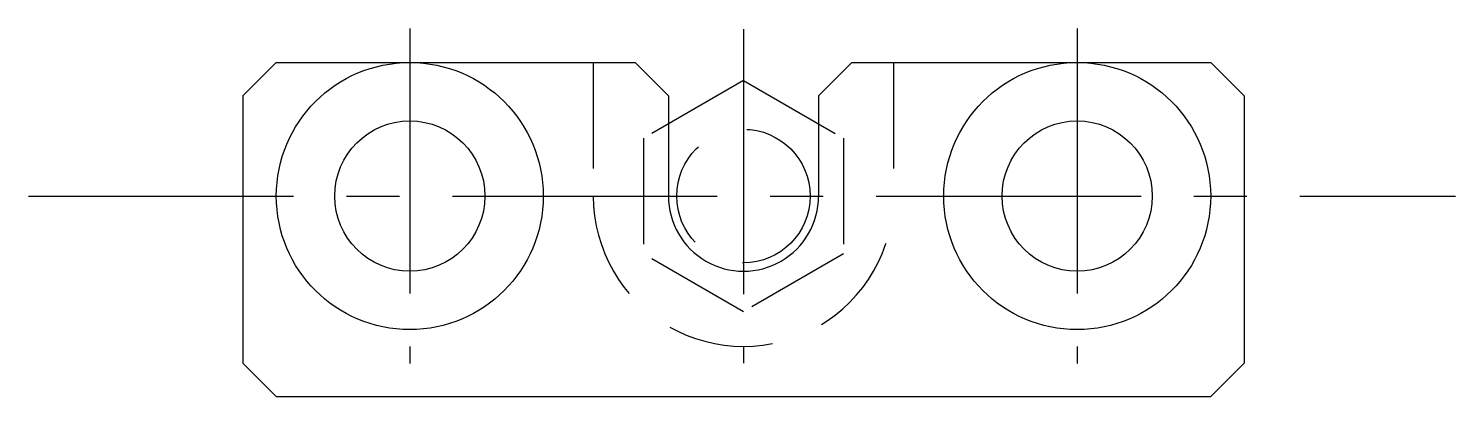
# Model space of a CAD drawing. Extents: x 21 to 303, y 20 to 264.
# Drawn here: x 260.24 to 303, y 148.25 to 159.27 of the extents above; entities outside this region: 2.
import ezdxf

# ---------------------------------------------------------------- set-up
doc = ezdxf.new("R2010")
doc.units = 0
doc.header["$LTSCALE"] = 0.25
doc.linetypes.add('CENTER', pattern=[50.8, 31.75, -6.35, 6.35, -6.35])
doc.linetypes.add('DASHED', pattern=[19.05, 12.7, -6.35])
doc.layers.get('0').update_dxf_attribs({"linetype": 'CONTINUOUS'})
doc.layers.add('CENTER', color=1, linetype='CENTER')

msp = doc.modelspace()

# ---------------------------------------------------------------- linework, layer by layer
for p, q in [((266.662366, 157.254901), (267.662366, 158.254902)), ((267.662366, 158.254901), (278.412366, 158.254901)), ((278.412366, 158.254901), (279.412366, 157.254901)), ((284.912366, 158.254901), (283.912366, 157.254901)), ((284.912366, 158.254901), (295.662366, 158.254901)), ((295.662366, 158.254901), (296.662366, 157.254901)), ((266.662366, 157.254901), (266.662366, 149.254902)), ((279.412366, 157.254901), (279.412366, 154.254902)), ((283.912366, 157.254901), (283.912366, 154.254902)), ((296.662366, 157.254901), (296.662366, 149.254902)), ((266.662366, 155.254901), (266.662366, 155.255001)), ((266.662366, 153.254901), (266.662466, 153.254901)), ((266.662366, 149.254901), (267.662366, 148.254902)), ((296.662366, 149.254901), (295.662366, 148.254902)), ((267.662366, 148.254902), (295.662366, 148.254902))]:
    msp.add_line(p, q)
at = {"color": 3, "linetype": 'DASHED'}
for p, q in [((277.162366, 158.254901), (277.162366, 154.254902)), ((286.162366, 158.254901), (286.162366, 154.254902)), ((281.662366, 157.719002), (278.662366, 155.986952)), ((281.662366, 157.719002), (284.662366, 155.986952)), ((278.662366, 155.986952), (278.662366, 152.522851)), ((284.662366, 155.986952), (284.662366, 152.522851)), ((281.662366, 150.7908), (278.662366, 152.522851)), ((284.662366, 152.522851), (281.662366, 150.7908))]:
    msp.add_line(p, q, dxfattribs=at)
for centre, radius in [((271.662366, 154.254902), 4), ((291.662366, 154.254902), 4), ((271.662366, 154.254902), 2.25), ((291.662366, 154.254902), 2.25)]:
    msp.add_circle(centre, radius)
msp.add_circle((281.662366, 154.254902), 2, dxfattribs=at)
msp.add_arc((281.662366, 154.254902), 4.5, 179.99999, 0.00001, dxfattribs=at)
msp.add_arc((281.662366, 154.254902), 2.25, 179.99999, 0.00001)
at = {"layer": 'CENTER', "color": 1, "linetype": 'CENTER'}
for p, q in [((271.662366, 159.270901), (271.662366, 149.238901)), ((281.662366, 159.254901), (281.662366, 149.254902)), ((291.662366, 159.270901), (291.662366, 149.238901)), ((260.237316, 154.254902), (302.997842, 154.254902))]:
    msp.add_line(p, q, dxfattribs=at)

# ---------------------------------------------------------------- texts
for s, p in [('HLRA 4', (20, 50)), ('HLRA04', (20, 20))]:
    msp.add_text(s, height=8).set_placement(p)

doc.saveas('drawing.dxf')
